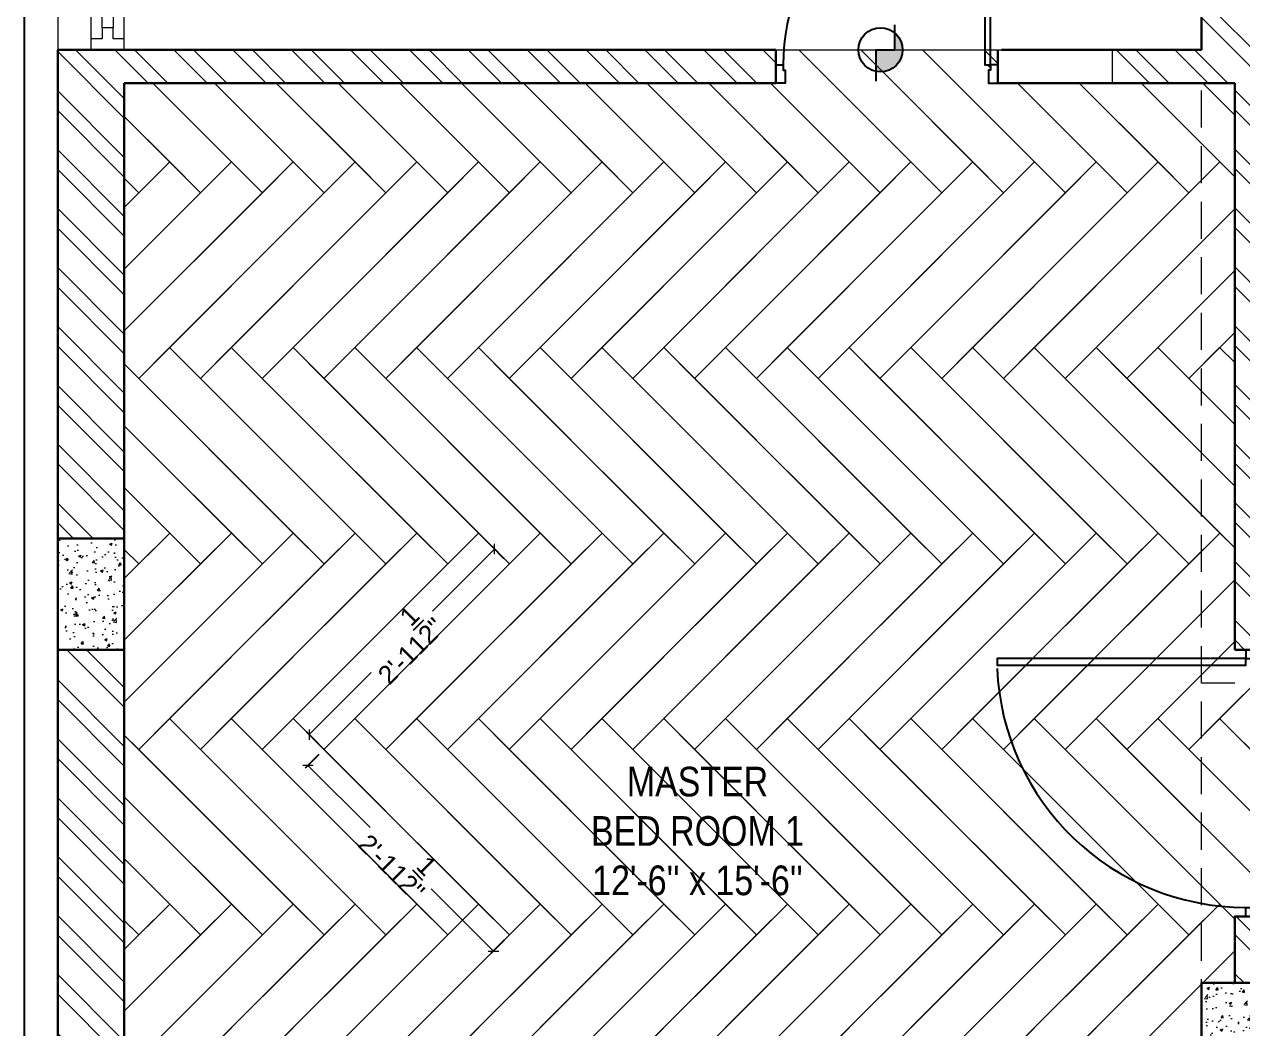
# Model space of a CAD drawing. Header units: millimetres. Extents: x 56222 to 3066687, y -650199 to -121287.
# Drawn here: x 151958.7 to 152123.3, y -179611.3 to -179475.7 of the extents above; entities that cross this region are included whole.
import ezdxf

# ---------------------------------------------------------------- set-up
doc = ezdxf.new("R2010")
doc.units = ezdxf.units.MM
doc.header["$MEASUREMENT"] = 0
doc.header["$PDMODE"] = 35
doc.linetypes.add('DASHED', pattern=[0.75, 0.5, -0.25])
doc.layers.get('Defpoints').update_dxf_attribs({"color": 220})
for name, color, linetype in [('AR DOOR', 40, 'Continuous'), ('AR ELE-5', 134, 'Continuous'), ('WIN', 250, 'Continuous')]:
    doc.layers.add(name, color=color, linetype=linetype)
for name, color, linetype, lineweight in [('COLUMN', 1, 'Continuous', 30), ('dim05', 1, 'Continuous', 13), ('FIRST FLOOR', 7, 'Continuous', 9), ('FIRST FLOOR ( DW_RAIL )', 7, 'Continuous', 9), ('FIRST FLOOR ( TEXT )', 7, 'Continuous', 9), ('FIRST FLOOR_( PLine )_', 251, 'Continuous', 30), ('Labelling', 1, 'Continuous', 25), ('wall', 7, 'Continuous', 30), ('XX~SLAB ( BEAM )~ ( DIM )', 7, 'Continuous', 9)]:
    doc.layers.add(name, color=color, linetype=linetype, lineweight=lineweight)
doc.layers.add('hatch', color=253, linetype='Continuous', lineweight=0, transparency=0.4)
doc.layers.add('XX~SLAB ( PLINE )', color=251, linetype='Continuous', plot=False)
doc.styles.add('Arial', font='arial.ttf')
doc.styles.add('KATHA', font='swissc.ttf')
doc.styles.get("Standard").update_dxf_attribs({"font": 'arial.ttf', "height": 6})
doc.dimstyles.new('ISO-25', dxfattribs={"dimtxt": 2.5, "dimasz": 1, "dimexe": 0.5, "dimexo": 1, "dimtad": 0, "dimdec": 1, "dimlunit": 4, "dimtxsty": 'Standard', "dimblk": 'OBLIQUE', "dimcen": 2.5, "dimclrd": 1, "dimclre": 1, "dimclrt": 5, "dimadec": 0, "dimazin": 0, "dimtfac": 1, "dimtdec": 1, "dimtmove": 0, "dimatfit": 3, "dimfxl": 1, "dimlwd": -1, "dimarcsym": 0})
pattern_1 = [(50, (0, 0), (3.586300913, -0.313760675), [0.375, -4.125]), (355, (0, 0), (-0.69375667, 3.76096067), [0.3, -3.3]), (100.4514445, (0.299, -0.026), (2.892544234, 3.447199955), [0.31870096, -3.50571056]), (46.1842, (0, 1), (5.33620665, -0.8275964), [0.5625, -6.1875]), (96.6356355, (0.4447, 0.931), (4.67330973, 4.870593), [0.47805171, -5.2585688]), (351.184164, (0, 1), (4.67330973, 4.870593), [0.45, -4.95]), (21, (0.5, 0.75), (2.98453526, -2.013094453), [0.375, -4.125]), (326, (0.5, 0.75), (1.21657666, 3.625750225), [0.3, -3.3]), (71.4514447, (0.7487, 0.5822), (4.201111884, 1.612655764), [0.31870095, -3.50571056]), (37.5, (0, 0), (0.0607992766, 1.664469269), [0, -3.26, 0, -3.35, 0, -3.3125]), (7.5, (0, 0), (1.315347687, 1.97205856), [0, -1.91, 0, -3.185, 0, -1.2625]), (327.5, (-1.115, 0), (2.669112181, -0.112774359), [0, -1.25, 0, -3.9, 0, -5.175]), (317.5, (-1.615, 0), (2.915930847, 0.500524912), [0, -1.625, 0, -2.59, 0, -3.675])]

# ---------------------------------------------------------------- blocks, each defined once
blk = doc.blocks.new('*U18')
for points in [[(0, 0), (0, 1120), (-30, 1120), (-30, 0)], [(40, 0), (0, 0), (0, -30), (-10, -30), (-10, -100), (40, -100)], [(-1160, 0), (-1120, 0), (-1120, -30), (-1110, -30), (-1110, -100), (-1160, -100)]]:
    blk.add_lwpolyline(points, close=True)
at = {"layer": 'AR ELE-5', "linetype": 'ByBlock', "ltscale": 15}
blk.add_arc((1.6, -0.7), 1121.6, 92.373, 179.9653, dxfattribs=at)
blk = doc.blocks.new('_Oblique')
at = {"layer": 'wall', "color": 0, "lineweight": -2}
blk.add_line((-0.5, -0.5), (0.5, 0.5), dxfattribs=at)
blk = doc.blocks.new('*D141')
at = {"layer": 'Defpoints', "color": 0, "lineweight": 30, "transparency": 16777216}
for p in [(151999.16, -179573.6), (152024.21, -179598.65), (152022.05, -179600.82)]:
    blk.add_point(p, dxfattribs=at)
at = {"layer": 'dim05', "color": 1, "linetype": 'Continuous', "lineweight": -2, "transparency": 16777216}
for p, q in [((151998.45, -179574.3), (151996.64, -179576.12)), ((152023.51, -179599.36), (152021.69, -179601.17))]:
    blk.add_line(p, q, dxfattribs=at)
at = {"layer": 'dim05', "color": 1, "linetype": 'Continuous', "transparency": 16777216}
for p, q in [((151996.99, -179575.76), (152005.38, -179584.15)), ((152022.05, -179600.82), (152013.66, -179592.43))]:
    blk.add_line(p, q, dxfattribs=at)
at = {"layer": 'dim05', "color": 1, "transparency": 16777216}
for p, rotation in [((151996.99, -179575.76), 135.000000000233), ((152022.05, -179600.82), 315.0000000002329)]:
    blk.add_blockref('_Oblique', p, dxfattribs=dict(at, rotation=rotation))
at = {"layer": 'dim05', "color": 5, "lineweight": 25, "transparency": 16777216, "insert": (152009.52, -179588.29), "char_height": 2.5, "attachment_point": 5, "rotation": 315, "style": 'Arial'}
blk.add_mtext('2\'-11{\\H1x;\\S1/2;}"', dxfattribs=at)
blk = doc.blocks.new('*D142')
at = {"layer": 'Defpoints', "color": 0, "lineweight": 30, "transparency": 16777216}
for p in [(152022.21, -179546.54), (152024.21, -179548.54), (151999.16, -179573.6)]:
    blk.add_point(p, dxfattribs=at)
at = {"layer": 'dim05', "color": 1, "linetype": 'Continuous', "transparency": 16777216}
for p, q in [((152022.21, -179546.54), (152013.82, -179554.93)), ((151997.16, -179571.59), (152005.55, -179563.2))]:
    blk.add_line(p, q, dxfattribs=at)
at = {"layer": 'dim05', "color": 1, "linetype": 'Continuous', "lineweight": -2, "transparency": 16777216}
for p, q in [((152023.51, -179547.84), (152021.86, -179546.19)), ((151998.45, -179572.89), (151996.8, -179571.24))]:
    blk.add_line(p, q, dxfattribs=at)
at = {"layer": 'dim05', "color": 1, "transparency": 16777216}
for p, rotation in [((152022.21, -179546.54), 44.99999999986687), ((151997.16, -179571.59), 224.9999999998669)]:
    blk.add_blockref('_Oblique', p, dxfattribs=dict(at, rotation=rotation))
at = {"layer": 'dim05', "color": 5, "lineweight": 25, "transparency": 16777216, "insert": (152009.68, -179559.07), "char_height": 2.5, "attachment_point": 5, "rotation": 45, "style": 'Arial'}
blk.add_mtext('2\'-11{\\H1x;\\S1/2;}"', dxfattribs=at)
blk = doc.blocks.new('DF DF D')
at = {"layer": 'WIN'}
h = blk.add_hatch(color=256, dxfattribs=at)
h.dxf.hatch_style = 1
h.paths.add_polyline_path([(3351769.17, -515756.21), (3351769.17, -515753.29, 0.049939), (3351768.58, -515753.23, 0.699776), (3351766.66, -515758.48), (3351766.66, -515756.21)])
blk.add_lwpolyline([(3351769.17, -515752), (3351769.17, -515756.21), (3351766.66, -515756.21), (3351766.66, -515759.61)], dxfattribs=at)
blk.add_circle((3351768.58, -515756.21), 2.98, dxfattribs=at)

msp = doc.modelspace()

# ---------------------------------------------------------------- hatches: boundary and pattern name
at = {"layer": 'hatch', "lineweight": 0, "true_color": 0x636466, "transparency": 33554610}
h = msp.add_hatch(dxfattribs=at)
h.set_pattern_fill('ANSI32', color=251, scale=15, angle=90, style=0)
h.paths.add_polyline_path([(151972.188, -179560.135), (151963.188, -179560.135), (151963.188, -179642.635), (151972.188, -179642.635)])
h.paths.add_polyline_path([(151972.188, -179483.635), (152060.188, -179483.635), (152060.188, -179481.135), (152060.188, -179479.135), (151963.188, -179479.135), (151963.188, -179483.635), (151963.188, -179545.135), (151972.188, -179545.135)])
h.paths.add_polyline_path([(152126.688, -179426.635), (152117.688, -179426.635), (152117.688, -179479.135), (152105.688, -179479.135), (152105.688, -179483.635), (152122.188, -179483.635), (152122.188, -179560.135), (152222.688, -179560.135), (152222.688, -179557.135), (152222.688, -179531.635), (152220.188, -179531.635), (152218.188, -179531.635), (152218.188, -179555.635), (152147.322, -179555.635), (152126.688, -179555.635), (152126.688, -179530.865), (152126.688, -179483.635), (152147.322, -179483.635), (152188.188, -179483.635), (152188.188, -179481.135), (152188.188, -179479.135), (152126.688, -179479.135)])
h.paths.add_polyline_path([(152222.688, -179426.635), (152218.188, -179426.635), (152218.188, -179501.635), (152222.688, -179501.635), (152222.688, -179461.175)])
h.paths.add_polyline_path([(152227.188, -179404.135), (152258.688, -179404.135), (152258.688, -179399.635), (152144.688, -179399.635), (152144.688, -179404.135), (152218.188, -179404.135), (152218.188, -179417.635), (152227.188, -179417.635)])
h.paths.add_polyline_path([(152126.688, -179399.635), (151963.188, -179399.635), (151963.188, -179417.635), (151972.188, -179417.635), (151972.188, -179404.135), (152117.688, -179404.135), (152117.688, -179417.635), (152126.688, -179417.635)])
h.paths.add_polyline_path([(151972.188, -179432.635), (151963.188, -179432.635), (151963.188, -179461.135), (151972.188, -179461.135)])
h.paths.add_polyline_path([(152363.688, -179399.635), (152318.688, -179399.635), (152318.688, -179404.135), (152354.688, -179404.135), (152354.688, -179413.945), (152354.688, -179417.635), (152363.688, -179417.635)])
h.paths.add_polyline_path([(152354.688, -179555.635), (152293.554, -179555.635), (152279.688, -179555.635), (152279.688, -179560.135), (152340.054, -179560.135), (152354.688, -179560.135)])
h.paths.add_polyline_path([(152264.688, -179555.635), (152258.688, -179555.635), (152258.688, -179560.135), (152264.688, -179560.135)])
h.paths.add_polyline_path([(152363.688, -179570.635), (152359.188, -179570.635), (152359.188, -179607.365), (152359.188, -179654.594), (152359.188, -179687.635), (152340.054, -179687.635), (152321.683, -179687.635), (152321.683, -179692.135), (152354.688, -179692.135), (152354.688, -179695.135), (152363.688, -179695.135)])
h.paths.add_polyline_path([(152350.751, -179659.908), (152377.223, -179659.908), (152377.223, -179651.665), (152350.751, -179651.665)], flags=9)
h = msp.add_hatch(dxfattribs=at)
h.set_pattern_fill('ANSI32', color=251, scale=15, angle=90, style=0)
h.paths.add_polyline_path([(152264.688, -179701.135), (152164.188, -179701.135), (152164.188, -179705.635), (152164.188, -179710.135), (152264.688, -179710.135)])
h.paths.add_polyline_path([(152131.188, -179701.135), (152126.688, -179701.135), (152126.688, -179710.135), (152131.188, -179710.135)])
h.paths.add_polyline_path([(152126.688, -179710.135), (152122.188, -179710.135), (152122.188, -179746.135), (152126.688, -179746.135)])
h.paths.add_polyline_path([(152126.688, -179620.135), (152122.188, -179620.135), (152122.188, -179669.107), (152122.188, -179669.635), (152101.188, -179669.635), (152101.188, -179674.135), (152122.188, -179674.135), (152122.188, -179695.135), (152126.688, -179695.135)])
h.paths.add_polyline_path([(151993.188, -179669.635), (151972.188, -179669.635), (151963.188, -179669.635), (151963.188, -179674.135), (151993.188, -179674.135)])
h.paths.add_polyline_path([(152269.188, -179654.594), (152269.188, -179607.365), (152269.188, -179600.635), (152264.688, -179600.635), (152264.688, -179607.365), (152264.688, -179695.135), (152273.688, -179695.135), (152273.688, -179692.135), (152297.683, -179692.135), (152297.683, -179687.635), (152269.188, -179687.635)])
h.paths.add_polyline_path([(152350.751, -179659.908), (152377.223, -179659.908), (152377.223, -179651.665), (152350.751, -179651.665)], flags=9)
h.paths.add_polyline_path([(152067.798, -179476.158), (152080.132, -179476.158), (152080.132, -179472.037), (152067.798, -179472.037)], flags=9)
h.paths.add_polyline_path([(152196.027, -179476.158), (152208.361, -179476.158), (152208.361, -179472.037), (152196.027, -179472.037)], flags=9)
h.paths.add_polyline_path([(152227.306, -179548.22), (152250.277, -179548.22), (152250.277, -179539.843), (152227.306, -179539.843)], flags=9)
h.paths.add_polyline_path([(152194.906, -179499.479), (152217.877, -179499.479), (152217.877, -179491.103), (152194.906, -179491.103)], flags=9)
h.paths.add_polyline_path([(152167.6, -179548.817), (152193.928, -179548.817), (152193.928, -179533.748), (152167.6, -179533.748)], flags=9)
h.paths.add_polyline_path([(152161.703, -179461.01), (152188.03, -179461.01), (152188.03, -179445.941), (152161.703, -179445.941)], flags=9)
h.paths.add_polyline_path([(152259.517, -179496.97), (152289.332, -179496.97), (152289.332, -179475.133), (152259.517, -179475.133)], flags=9)
h.paths.add_polyline_path([(152022.856, -179449.802), (152072.344, -179449.802), (152072.344, -179434.728), (152022.856, -179434.728)], flags=9)
h = msp.add_hatch(dxfattribs=at)
h.set_pattern_fill('AR-CONC', color=251, scale=0.5)
h.set_pattern_definition(pattern_1)
h.paths.add_polyline_path([(151972.188, -179695.135), (151963.188, -179695.135), (151963.188, -179710.135), (151972.188, -179710.135)])
h.paths.add_polyline_path([(152067.798, -179476.158), (152080.132, -179476.158), (152080.132, -179472.037), (152067.798, -179472.037)], flags=9)
h.paths.add_polyline_path([(152196.027, -179476.158), (152208.361, -179476.158), (152208.361, -179472.037), (152196.027, -179472.037)], flags=9)
h.paths.add_polyline_path([(152269.557, -179582.303), (152292.529, -179582.303), (152292.529, -179573.926), (152269.557, -179573.926)], flags=9)
h.paths.add_polyline_path([(152241.391, -179582.041), (152264.362, -179582.041), (152264.362, -179573.664), (152241.391, -179573.664)], flags=9)
h.paths.add_polyline_path([(152227.306, -179548.22), (152250.277, -179548.22), (152250.277, -179539.843), (152227.306, -179539.843)], flags=9)
h.paths.add_polyline_path([(152194.906, -179499.479), (152217.877, -179499.479), (152217.877, -179491.103), (152194.906, -179491.103)], flags=9)
h.paths.add_polyline_path([(152141.551, -179607.588), (152153.824, -179607.588), (152153.824, -179595.023), (152141.551, -179595.023)], flags=9)
h.paths.add_polyline_path([(152299.66, -179702.174), (152323.936, -179702.174), (152323.936, -179691.703), (152299.66, -179691.703)], flags=9)
h.paths.add_polyline_path([(152167.6, -179548.817), (152193.928, -179548.817), (152193.928, -179533.748), (152167.6, -179533.748)], flags=9)
h.paths.add_polyline_path([(152161.703, -179461.01), (152188.03, -179461.01), (152188.03, -179445.941), (152161.703, -179445.941)], flags=9)
h.paths.add_polyline_path([(152259.517, -179496.97), (152289.332, -179496.97), (152289.332, -179475.133), (152259.517, -179475.133)], flags=9)
h.paths.add_polyline_path([(152194.155, -179582.082), (152239.061, -179582.082), (152239.061, -179573.705), (152194.155, -179573.705)], flags=9)
h.paths.add_polyline_path([(152033.961, -179595.627), (152065.101, -179595.627), (152065.101, -179573.79), (152033.961, -179573.79)], flags=9)
h.paths.add_polyline_path([(152022.856, -179449.802), (152072.344, -179449.802), (152072.344, -179434.728), (152022.856, -179434.728)], flags=9)
h = msp.add_hatch(dxfattribs=at)
h.set_pattern_fill('AR-CONC', color=251, scale=0.5)
h.set_pattern_definition(pattern_1)
h.paths.add_polyline_path([(152126.688, -179701.135), (152126.688, -179695.135), (152117.688, -179695.135), (152117.688, -179710.135), (152126.688, -179710.135)])
h.paths.add_polyline_path([(152273.688, -179695.135), (152264.688, -179695.135), (152264.688, -179701.135), (152264.688, -179710.135), (152269.188, -179710.135), (152273.688, -179710.135)])
h.paths.add_polyline_path([(152067.798, -179476.158), (152080.132, -179476.158), (152080.132, -179472.037), (152067.798, -179472.037)], flags=9)
h.paths.add_polyline_path([(152196.027, -179476.158), (152208.361, -179476.158), (152208.361, -179472.037), (152196.027, -179472.037)], flags=9)
h.paths.add_polyline_path([(152269.557, -179582.303), (152292.529, -179582.303), (152292.529, -179573.926), (152269.557, -179573.926)], flags=9)
h.paths.add_polyline_path([(152241.391, -179582.041), (152264.362, -179582.041), (152264.362, -179573.664), (152241.391, -179573.664)], flags=9)
h.paths.add_polyline_path([(152227.306, -179548.22), (152250.277, -179548.22), (152250.277, -179539.843), (152227.306, -179539.843)], flags=9)
h.paths.add_polyline_path([(152194.906, -179499.479), (152217.877, -179499.479), (152217.877, -179491.103), (152194.906, -179491.103)], flags=9)
h.paths.add_polyline_path([(152141.551, -179607.588), (152153.824, -179607.588), (152153.824, -179595.023), (152141.551, -179595.023)], flags=9)
h.paths.add_polyline_path([(152299.66, -179702.174), (152323.936, -179702.174), (152323.936, -179691.703), (152299.66, -179691.703)], flags=9)
h.paths.add_polyline_path([(152167.6, -179548.817), (152193.928, -179548.817), (152193.928, -179533.748), (152167.6, -179533.748)], flags=9)
h.paths.add_polyline_path([(152161.703, -179461.01), (152188.03, -179461.01), (152188.03, -179445.941), (152161.703, -179445.941)], flags=9)
h.paths.add_polyline_path([(152259.517, -179496.97), (152289.332, -179496.97), (152289.332, -179475.133), (152259.517, -179475.133)], flags=9)
h.paths.add_polyline_path([(152194.155, -179582.082), (152239.061, -179582.082), (152239.061, -179573.705), (152194.155, -179573.705)], flags=9)
h.paths.add_polyline_path([(152033.961, -179595.627), (152065.101, -179595.627), (152065.101, -179573.79), (152033.961, -179573.79)], flags=9)
h.paths.add_polyline_path([(152022.856, -179449.802), (152072.344, -179449.802), (152072.344, -179434.728), (152022.856, -179434.728)], flags=9)
h = msp.add_hatch(dxfattribs=at)
h.set_pattern_fill('AR-CONC', color=251, scale=0.5)
h.set_pattern_definition(pattern_1)
h.paths.add_polyline_path([(151972.188, -179545.135), (151963.188, -179545.135), (151963.188, -179560.135), (151972.188, -179560.135)])
h = msp.add_hatch(dxfattribs=at)
h.set_pattern_fill('ANSI32', color=251, scale=15, angle=90, style=0)
h.paths.add_polyline_path([(152126.688, -179596.135), (152123.688, -179596.135), (152122.188, -179596.135), (152122.188, -179605.135), (152126.688, -179605.135)])
h = msp.add_hatch(dxfattribs=at)
h.set_pattern_fill('AR-CONC', color=251, scale=0.5)
h.set_pattern_definition(pattern_1)
h.paths.add_polyline_path([(152126.688, -179605.135), (152117.853, -179605.135), (152117.688, -179605.3), (152117.688, -179620.135), (152126.688, -179620.135)])

# ---------------------------------------------------------------- linework, layer by layer
at = {"layer": 'COLUMN'}
for points in [[(151963.188, -179545.135), (151972.188, -179545.135), (151972.188, -179560.135), (151963.188, -179560.135)], [(152117.688, -179605.135), (152126.688, -179605.135), (152126.688, -179620.135), (152117.688, -179620.135)]]:
    msp.add_lwpolyline(points, close=True, dxfattribs=at)
at = {"layer": 'FIRST FLOOR'}
for p, q in [((151963.188, -179399.635), (151963.188, -179710.135)), ((151972.188, -179479.135), (151972.188, -179404.135)), ((152117.688, -179479.135), (152117.688, -179404.135)), ((151963.188, -179479.135), (152117.688, -179479.135)), ((152060.188, -179483.635), (152060.188, -179479.135)), ((152105.688, -179483.635), (152105.688, -179479.135)), ((151972.188, -179669.635), (151972.188, -179483.635)), ((151972.188, -179483.635), (152060.188, -179483.635)), ((152090.188, -179483.635), (152122.188, -179483.635)), ((152122.188, -179483.635), (152122.188, -179560.135)), ((152122.188, -179560.135), (152222.688, -179560.135))]:
    msp.add_line(p, q, dxfattribs=at)
at = {"layer": 'FIRST FLOOR', "ltscale": 0.7}
msp.add_lwpolyline([(152122.188, -179710.135), (152122.188, -179746.135), (151958.688, -179746.135), (151958.688, -179399.635), (151963.188, -179399.635)], dxfattribs=at)
at = {"layer": 'FIRST FLOOR ( DW_RAIL )'}
msp.add_lwpolyline([(151967.688, -179461.135), (151967.688, -179462.635), (151969.188, -179462.635), (151969.188, -179464.135), (151970.688, -179464.135), (151970.688, -179476.135), (151969.188, -179476.135), (151969.188, -179477.635), (151967.688, -179477.635), (151967.688, -179479.135), (151972.188, -179479.135), (151972.188, -179477.635), (151970.688, -179477.635), (151970.688, -179476.135), (151969.188, -179476.135), (151969.188, -179464.135), (151970.688, -179464.135), (151970.688, -179462.635), (151972.188, -179462.635), (151972.188, -179461.135), (151967.688, -179461.135), (151967.688, -179479.135), (151972.188, -179479.135), (151972.188, -179461.135)], close=True, dxfattribs=at)
at = {"layer": 'FIRST FLOOR_( PLine )_'}
for p, q in [((152117.688, -179404.135), (152117.688, -179479.135)), ((152090.188, -179479.135), (152090.188, -179483.635)), ((152117.688, -179479.135), (152090.688, -179479.135)), ((152090.188, -179483.635), (152122.188, -179483.635)), ((152122.188, -179483.635), (152122.188, -179560.135)), ((152122.188, -179560.135), (152222.688, -179560.135))]:
    msp.add_line(p, q, dxfattribs=at)
for points in [[(151972.188, -179483.635), (152060.188, -179483.635), (152060.188, -179479.135), (151963.188, -179479.135), (151963.188, -179483.635)], [(151963.188, -179483.635), (151963.188, -179642.635), (151972.188, -179642.635), (151972.188, -179483.635)], [(152122.188, -179710.135), (152122.188, -179746.135), (152126.688, -179746.135), (152126.688, -179596.135), (152122.188, -179596.135), (152122.188, -179605.135)]]:
    msp.add_lwpolyline(points, dxfattribs=at)
at = {"layer": 'Labelling', "color": 251, "linetype": 'DASHED', "lineweight": 0, "ltscale": 10, "true_color": 0x636466}
for p, q in [((152117.688, -179669.635), (152117.688, -179483.635)), ((152264.688, -179564.635), (152117.688, -179564.635))]:
    msp.add_line(p, q, dxfattribs=at)
at = {"layer": 'XX~SLAB ( BEAM )~ ( DIM )', "color": 244, "lineweight": 0, "true_color": 0x991b1e}
for points in [[(152059.474, -179483.635), (152074.276, -179498.437), (152078.448, -179494.265), (152063.317, -179479.135)], [(152063.317, -179479.135), (152082.62, -179498.437), (152086.792, -179494.265), (152071.661, -179479.135)], [(152071.661, -179479.135), (152090.964, -179498.437), (152095.136, -179494.265), (152080.005, -179479.135)], [(152080.005, -179479.135), (152099.307, -179498.437), (152103.479, -179494.265), (152092.849, -179483.635)], [(152090.188, -179480.973), (152088.349, -179479.135)], [(152088.938, -179481.281), (152089.188, -179481.531)], [(151972.188, -179488.131), (151982.493, -179498.437), (151986.665, -179494.265), (151976.035, -179483.635)], [(151976.035, -179483.635), (151990.837, -179498.437), (151995.009, -179494.265), (151984.379, -179483.635)], [(151984.379, -179483.635), (151999.181, -179498.437), (152003.353, -179494.265), (151992.723, -179483.635)], [(151992.723, -179483.635), (152007.525, -179498.437), (152011.697, -179494.265), (152001.067, -179483.635)], [(152001.067, -179483.635), (152015.869, -179498.437), (152020.041, -179494.265), (152009.41, -179483.635)], [(152009.41, -179483.635), (152024.213, -179498.437), (152028.385, -179494.265), (152017.754, -179483.635)], [(152017.754, -179483.635), (152032.557, -179498.437), (152036.729, -179494.265), (152026.098, -179483.635)], [(152026.098, -179483.635), (152040.9, -179498.437), (152045.072, -179494.265), (152034.442, -179483.635)], [(152034.442, -179483.635), (152049.244, -179498.437), (152053.416, -179494.265), (152042.786, -179483.635)], [(152042.786, -179483.635), (152057.588, -179498.437), (152061.76, -179494.265), (152051.13, -179483.635)], [(152051.13, -179483.635), (152065.932, -179498.437), (152070.104, -179494.265), (152059.474, -179483.635)], [(152092.849, -179483.635), (152107.651, -179498.437), (152111.823, -179494.265), (152101.193, -179483.635)], [(152101.193, -179483.635), (152115.995, -179498.437), (152120.167, -179494.265), (152109.537, -179483.635)], [(152109.537, -179483.635), (152122.188, -179496.286)], [(152122.188, -179487.942), (152117.881, -179483.635)], [(152117.881, -179483.635), (152122.188, -179487.942)], [(151972.188, -179496.475), (151974.15, -179498.437), (151978.322, -179494.265), (151972.188, -179488.131)], [(151972.188, -179517.087), (151995.009, -179494.265), (151999.181, -179498.437), (151974.128, -179523.49), (151972.188, -179521.549)], [(151972.188, -179508.743), (151986.665, -179494.265), (151990.837, -179498.437), (151972.188, -179517.087)], [(151972.188, -179500.399), (151978.322, -179494.265), (151982.493, -179498.437), (151972.188, -179508.743)], [(152122.188, -179500.588), (152099.286, -179523.49), (152095.114, -179519.318), (152120.167, -179494.265), (152122.188, -179496.286)], [(152122.188, -179508.932), (152107.63, -179523.49), (152103.458, -179519.318), (152122.188, -179500.588)], [(152122.188, -179517.276), (152115.974, -179523.49), (152111.802, -179519.318), (152122.188, -179508.932)], [(152122.188, -179538.047), (152103.458, -179519.318), (152099.286, -179523.49), (152122.188, -179546.391)], [(152122.188, -179529.704), (152111.802, -179519.318), (152107.63, -179523.49), (152122.188, -179538.047)], [(152122.188, -179521.36), (152120.146, -179519.318), (152115.974, -179523.49), (152122.188, -179529.704)], [(151972.188, -179529.893), (151990.837, -179548.543), (151995.009, -179544.371), (151972.188, -179521.549)], [(151972.188, -179538.237), (151982.493, -179548.543), (151986.665, -179544.371), (151972.188, -179529.893)], [(151972.188, -179546.581), (151974.15, -179548.543), (151978.322, -179544.371), (151972.188, -179538.237)], [(151972.188, -179567.192), (151995.009, -179544.371), (151999.181, -179548.543), (151974.128, -179573.595), (151972.188, -179571.655)], [(151972.188, -179558.848), (151986.665, -179544.371), (151990.837, -179548.543), (151972.188, -179567.192)], [(151972.188, -179550.505), (151978.322, -179544.371), (151982.493, -179548.543), (151972.188, -179558.848)], [(152122.188, -179550.694), (152099.286, -179573.595), (152095.114, -179569.424), (152120.167, -179544.371), (152122.188, -179546.391)], [(152122.188, -179559.038), (152107.63, -179573.595), (152103.458, -179569.424), (152122.188, -179550.694)], [(152126.688, -179562.882), (152115.974, -179573.595), (152111.802, -179569.424), (152122.188, -179559.038)], [(152126.688, -179571.226), (152124.318, -179573.595), (152120.146, -179569.424), (152126.688, -179562.882)], [(152126.688, -179592.653), (152103.458, -179569.424), (152099.286, -179573.595), (152122.188, -179596.497)], [(152126.688, -179584.309), (152111.802, -179569.424), (152107.63, -179573.595), (152126.688, -179592.653)], [(152126.688, -179575.965), (152120.146, -179569.424), (152115.974, -179573.595), (152126.688, -179584.309)], [(151972.188, -179579.999), (151990.837, -179598.648), (151995.009, -179594.476), (151972.188, -179571.655)], [(151972.188, -179588.343), (151982.493, -179598.648), (151986.665, -179594.476), (151972.188, -179579.999)], [(151972.188, -179596.686), (151974.15, -179598.648), (151978.322, -179594.476), (151972.188, -179588.343)], [(151972.188, -179617.298), (151995.009, -179594.476), (151999.181, -179598.648), (151974.128, -179623.701), (151972.188, -179621.76)], [(151972.188, -179608.954), (151986.665, -179594.476), (151990.837, -179598.648), (151972.188, -179617.298)], [(151972.188, -179600.61), (151978.322, -179594.476), (151982.493, -179598.648), (151972.188, -179608.954)], [(152122.188, -179600.8), (152099.286, -179623.701), (152095.114, -179619.529), (152120.167, -179594.476), (152122.188, -179596.497)], [(151972.188, -179596.686), (151974.15, -179598.648), (151972.188, -179600.61)], [(152117.688, -179613.644), (152107.63, -179623.701), (152103.458, -179619.529), (152122.188, -179600.8)]]:
    msp.add_lwpolyline(points, dxfattribs=at)
for points in [[(151982.472, -179523.49), (151978.3, -179519.318), (152003.353, -179494.265), (152007.525, -179498.437)], [(151990.816, -179523.49), (151986.644, -179519.318), (152011.697, -179494.265), (152015.869, -179498.437)], [(151999.16, -179523.49), (151994.988, -179519.318), (152020.041, -179494.265), (152024.213, -179498.437)], [(152007.504, -179523.49), (152003.332, -179519.318), (152028.385, -179494.265), (152032.557, -179498.437)], [(152015.848, -179523.49), (152011.676, -179519.318), (152036.729, -179494.265), (152040.9, -179498.437)], [(152024.192, -179523.49), (152020.02, -179519.318), (152045.072, -179494.265), (152049.244, -179498.437)], [(152032.535, -179523.49), (152028.363, -179519.318), (152053.416, -179494.265), (152057.588, -179498.437)], [(152040.879, -179523.49), (152036.707, -179519.318), (152061.76, -179494.265), (152065.932, -179498.437)], [(152049.223, -179523.49), (152045.051, -179519.318), (152070.104, -179494.265), (152074.276, -179498.437)], [(152057.567, -179523.49), (152053.395, -179519.318), (152078.448, -179494.265), (152082.62, -179498.437)], [(152065.911, -179523.49), (152061.739, -179519.318), (152086.792, -179494.265), (152090.964, -179498.437)], [(152074.255, -179523.49), (152070.083, -179519.318), (152095.136, -179494.265), (152099.307, -179498.437)], [(152082.599, -179523.49), (152078.427, -179519.318), (152103.479, -179494.265), (152107.651, -179498.437)], [(152090.942, -179523.49), (152086.77, -179519.318), (152111.823, -179494.265), (152115.995, -179498.437)], [(151978.3, -179519.318), (151974.128, -179523.49), (151999.181, -179548.543), (152003.353, -179544.371)], [(151986.644, -179519.318), (151982.472, -179523.49), (152007.525, -179548.543), (152011.697, -179544.371)], [(151994.988, -179519.318), (151990.816, -179523.49), (152015.869, -179548.543), (152020.041, -179544.371)], [(152003.332, -179519.318), (151999.16, -179523.49), (152024.213, -179548.543), (152028.385, -179544.371)], [(152011.676, -179519.318), (152007.504, -179523.49), (152032.557, -179548.543), (152036.729, -179544.371)], [(152020.02, -179519.318), (152015.848, -179523.49), (152040.9, -179548.543), (152045.072, -179544.371)], [(152028.363, -179519.318), (152024.192, -179523.49), (152049.244, -179548.543), (152053.416, -179544.371)], [(152036.707, -179519.318), (152032.535, -179523.49), (152057.588, -179548.543), (152061.76, -179544.371)], [(152045.051, -179519.318), (152040.879, -179523.49), (152065.932, -179548.543), (152070.104, -179544.371)], [(152053.395, -179519.318), (152049.223, -179523.49), (152074.276, -179548.543), (152078.448, -179544.371)], [(152061.739, -179519.318), (152057.567, -179523.49), (152082.62, -179548.543), (152086.792, -179544.371)], [(152070.083, -179519.318), (152065.911, -179523.49), (152090.964, -179548.543), (152095.136, -179544.371)], [(152078.427, -179519.318), (152074.255, -179523.49), (152099.307, -179548.543), (152103.479, -179544.371)], [(152086.77, -179519.318), (152082.599, -179523.49), (152107.651, -179548.543), (152111.823, -179544.371)], [(152095.114, -179519.318), (152090.942, -179523.49), (152115.995, -179548.543), (152120.167, -179544.371)], [(151982.472, -179573.595), (151978.3, -179569.424), (152003.353, -179544.371), (152007.525, -179548.543)], [(151990.816, -179573.595), (151986.644, -179569.424), (152011.697, -179544.371), (152015.869, -179548.543)], [(151999.16, -179573.595), (151994.988, -179569.424), (152020.041, -179544.371), (152024.213, -179548.543)], [(152007.504, -179573.595), (152003.332, -179569.424), (152028.385, -179544.371), (152032.557, -179548.543)], [(152015.848, -179573.595), (152011.676, -179569.424), (152036.729, -179544.371), (152040.9, -179548.543)], [(152024.192, -179573.595), (152020.02, -179569.424), (152045.072, -179544.371), (152049.244, -179548.543)], [(152032.535, -179573.595), (152028.363, -179569.424), (152053.416, -179544.371), (152057.588, -179548.543)], [(152040.879, -179573.595), (152036.707, -179569.424), (152061.76, -179544.371), (152065.932, -179548.543)], [(152049.223, -179573.595), (152045.051, -179569.424), (152070.104, -179544.371), (152074.276, -179548.543)], [(152057.567, -179573.595), (152053.395, -179569.424), (152078.448, -179544.371), (152082.62, -179548.543)], [(152065.911, -179573.595), (152061.739, -179569.424), (152086.792, -179544.371), (152090.964, -179548.543)], [(152074.255, -179573.595), (152070.083, -179569.424), (152095.136, -179544.371), (152099.307, -179548.543)], [(152082.599, -179573.595), (152078.427, -179569.424), (152103.479, -179544.371), (152107.651, -179548.543)], [(152090.942, -179573.595), (152086.77, -179569.424), (152111.823, -179544.371), (152115.995, -179548.543)], [(151978.3, -179569.424), (151974.128, -179573.595), (151999.181, -179598.648), (152003.353, -179594.476)], [(151986.644, -179569.424), (151982.472, -179573.595), (152007.525, -179598.648), (152011.697, -179594.476)], [(151994.988, -179569.424), (151990.816, -179573.595), (152015.869, -179598.648), (152020.041, -179594.476)], [(152003.332, -179569.424), (151999.16, -179573.595), (152024.213, -179598.648), (152028.385, -179594.476)], [(152011.676, -179569.424), (152007.504, -179573.595), (152032.557, -179598.648), (152036.729, -179594.476)], [(152020.02, -179569.424), (152015.848, -179573.595), (152040.9, -179598.648), (152045.072, -179594.476)], [(152028.363, -179569.424), (152024.192, -179573.595), (152049.244, -179598.648), (152053.416, -179594.476)], [(152036.707, -179569.424), (152032.535, -179573.595), (152057.588, -179598.648), (152061.76, -179594.476)], [(152045.051, -179569.424), (152040.879, -179573.595), (152065.932, -179598.648), (152070.104, -179594.476)], [(152053.395, -179569.424), (152049.223, -179573.595), (152074.276, -179598.648), (152078.448, -179594.476)], [(152061.739, -179569.424), (152057.567, -179573.595), (152082.62, -179598.648), (152086.792, -179594.476)], [(152070.083, -179569.424), (152065.911, -179573.595), (152090.964, -179598.648), (152095.136, -179594.476)], [(152078.427, -179569.424), (152074.255, -179573.595), (152099.307, -179598.648), (152103.479, -179594.476)], [(152086.77, -179569.424), (152082.599, -179573.595), (152107.651, -179598.648), (152111.823, -179594.476)], [(152095.114, -179569.424), (152090.942, -179573.595), (152115.995, -179598.648), (152120.167, -179594.476)], [(151982.472, -179623.701), (151978.3, -179619.529), (152003.353, -179594.476), (152007.525, -179598.648)], [(151990.816, -179623.701), (151986.644, -179619.529), (152011.697, -179594.476), (152015.869, -179598.648)], [(151999.16, -179623.701), (151994.988, -179619.529), (152020.041, -179594.476), (152024.213, -179598.648)], [(152007.504, -179623.701), (152003.332, -179619.529), (152028.385, -179594.476), (152032.557, -179598.648)], [(152015.848, -179623.701), (152011.676, -179619.529), (152036.729, -179594.476), (152040.9, -179598.648)], [(152024.192, -179623.701), (152020.02, -179619.529), (152045.072, -179594.476), (152049.244, -179598.648)], [(152032.535, -179623.701), (152028.363, -179619.529), (152053.416, -179594.476), (152057.588, -179598.648)], [(152040.879, -179623.701), (152036.707, -179619.529), (152061.76, -179594.476), (152065.932, -179598.648)], [(152049.223, -179623.701), (152045.051, -179619.529), (152070.104, -179594.476), (152074.276, -179598.648)], [(152057.567, -179623.701), (152053.395, -179619.529), (152078.448, -179594.476), (152082.62, -179598.648)], [(152065.911, -179623.701), (152061.739, -179619.529), (152086.792, -179594.476), (152090.964, -179598.648)], [(152074.255, -179623.701), (152070.083, -179619.529), (152095.136, -179594.476), (152099.307, -179598.648)], [(152082.599, -179623.701), (152078.427, -179619.529), (152103.479, -179594.476), (152107.651, -179598.648)], [(152090.942, -179623.701), (152086.77, -179619.529), (152111.823, -179594.476), (152115.995, -179598.648)]]:
    msp.add_lwpolyline(points, close=True, dxfattribs=at)
at = {"layer": 'XX~SLAB ( PLINE )'}
msp.add_lwpolyline([(151958.688, -179399.635), (152363.688, -179399.635), (152363.688, -179710.135), (152354.688, -179710.135), (152334.883, -179710.135), (152294.546, -179710.135), (152269.188, -179710.135), (152126.688, -179710.135), (152126.688, -179746.135), (151958.688, -179746.135)], close=True, dxfattribs=at)

# ---------------------------------------------------------------- block references
at = {"lineweight": 35, "rotation": 180}
msp.add_blockref('DF DF D', (3503842.921, -695235.341), dxfattribs=at)
at = {"layer": 'AR DOOR', "linetype": 'ByBlock', "lineweight": -2, "extrusion": (0, 0, -1), "xscale": -0.02500000000004329, "yscale": 0.02500000000004329, "zscale": -0.02500000000004329}
msp.add_blockref('*U18', (-152089.188, -179481.135), dxfattribs=at)
at = {"layer": 'AR DOOR', "linetype": 'ByBlock', "lineweight": -2, "extrusion": (0, 0, -1), "xscale": -0.02999999999996949, "yscale": 0.02999999999996949, "zscale": -0.02999999999996949, "rotation": 270}
msp.add_blockref('*U18', (-152123.688, -179561.335), dxfattribs=at)

# ---------------------------------------------------------------- texts
at = {"layer": 'FIRST FLOOR ( TEXT )', "insert": (152049.617, -179584.635), "char_height": 4, "attachment_point": 5, "style": 'KATHA'}
msp.add_mtext("MASTER \\PBED ROOM 1\\P12'-6'' x 15'-6''", dxfattribs=at)

# ---------------------------------------------------------------- dimensions: what is measured, and where the dimension line sits
at = {"layer": 'dim05', "color": 27, "lineweight": 25, "true_color": 0x7d5120}
for p2, distance, picture, middle in [((152024.213, -179548.543), 2.833, '*D142', (152009.683, -179559.066)), ((152024.213, -179598.648), -3.064, '*D141', (152009.52, -179588.289))]:
    dim = msp.add_aligned_dim(p1=(151999.16, -179573.595), p2=p2, distance=distance, dimstyle='ISO-25', override={"dimtxsty": 'Arial'}, dxfattribs=at)
    dim.commit()
    dim.dimension.update_dxf_attribs({"geometry": picture, "text_midpoint": middle})

doc.saveas('drawing.dxf')
